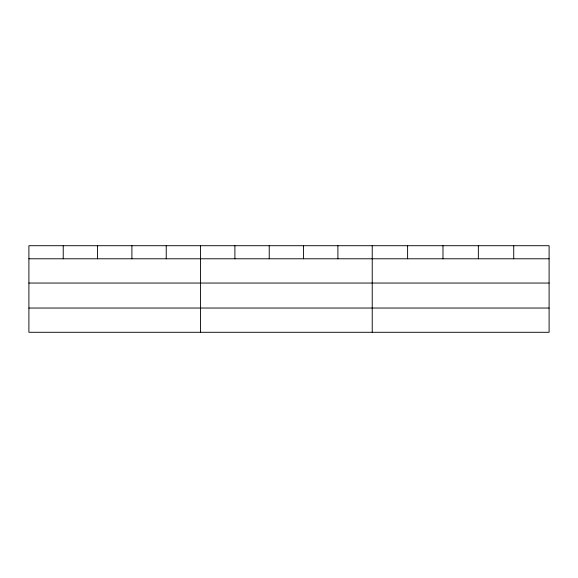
<?xml version="1.0" encoding="UTF-8"?>
<svg xmlns="http://www.w3.org/2000/svg" width="578" height="578" viewBox="0 0 578 578"><rect width="100%" height="100%" fill="white"/><g stroke="black" fill="none" stroke-linecap="round" stroke-linejoin="round"><path stroke-width="0.87" d="M549.1 283.047L549.1 245.708L28.9 245.708L28.9 332.292L549.1 332.292L549.1 283.047L28.9 283.047M28.9 258.785L549.1 258.785M28.9 308.038L549.1 308.038M513.726 245.708L513.726 258.785M478.353 245.708L478.353 258.785M442.979 245.708L442.979 258.785M407.606 245.708L407.606 258.785M372.232 245.708L372.232 332.292M337.899 245.708L337.899 258.785M303.566 245.708L303.566 258.785M269.232 245.708L269.232 258.785M234.899 245.708L234.899 258.785M200.566 245.708L200.566 332.292M166.233 245.708L166.233 258.785M131.9 245.708L131.9 258.785M97.566 245.708L97.566 258.785M63.233 245.708L63.233 258.785"/></g></svg>
